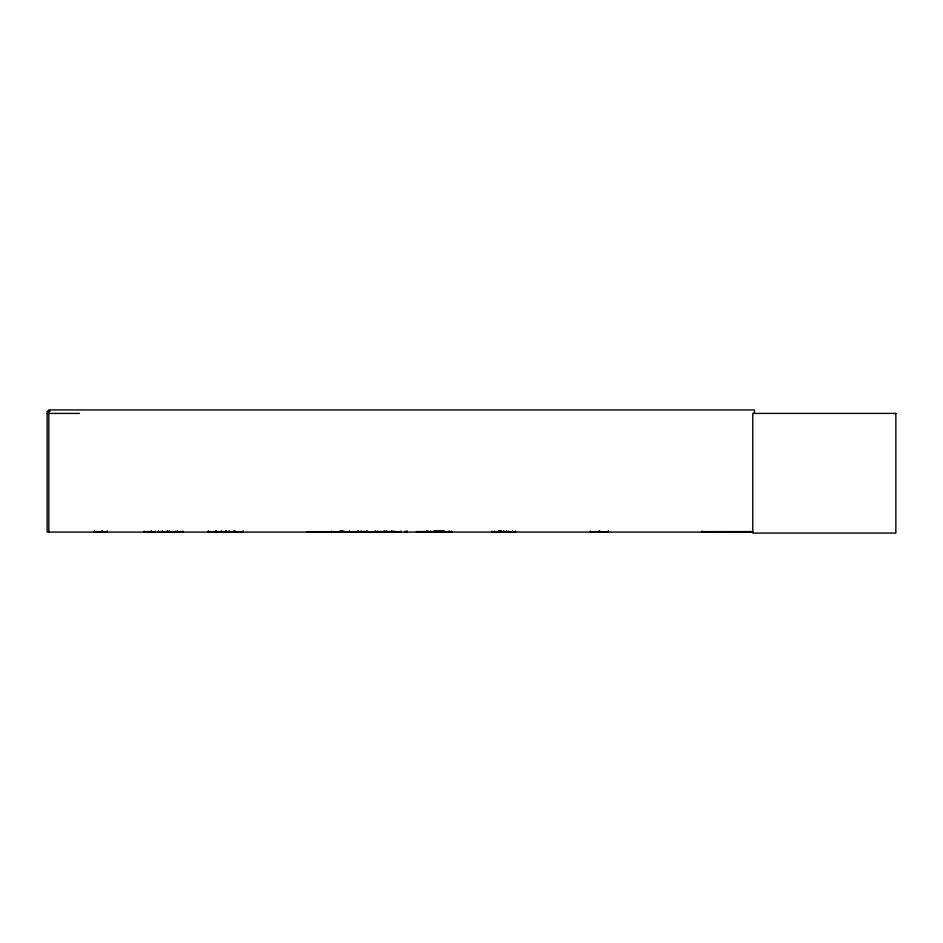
<?xml version="1.0" encoding="UTF-8"?>
<svg xmlns="http://www.w3.org/2000/svg" width="943" height="943" viewBox="0 0 943 943"><rect width="100%" height="100%" fill="white"/><g stroke="black" fill="none" stroke-linecap="round" stroke-linejoin="round"><path stroke-width="1.41" d="M331.382 532.041L331.394 531.086M307.088 532.076L349.346 531.982M494.651 531.828L494.651 531.086M512.591 531.828L512.662 531.086M608.282 531.828L608.282 531.086M701.969 532.076L701.957 531.286M702.075 532.041L702.099 531.286M750.711 531.982L750.569 531.286M702.099 531.64L750.581 531.604M377.341 531.923L400.893 531.958M426.401 531.923L426.413 531.168M491.881 531.923L515.538 531.958M444.07 531.923L444.094 531.168M349.818 531.923L375.279 531.958M183.036 531.911L158.542 531.828L158.542 531.168M94.406 531.168L94.312 531.958M107.148 531.911L107.172 531.168M208.273 531.923L208.297 531.168M144.114 531.923L155.029 531.958M340.27 531.911L340.305 531.168M342.804 531.711L307.277 531.711M340.788 531.982L340.671 530.826M50.097 411.172L47.15 411.172L47.15 532.076L752.962 532.076M47.15 413.411L79.495 413.411M374.866 531.616L397.298 531.616M416.405 531.593L438.837 531.593M94.406 531.828L107.172 531.828M208.297 531.828L243.247 531.958M426.413 531.828L451.721 531.958M438.141 531.923L438.106 531.168M436.692 531.923L436.656 531.168M169.551 531.923L169.528 531.168M221.251 531.958L221.157 531.168M229.243 531.923L229.22 531.168M361.098 531.923L361.075 531.168M435.678 531.958L435.807 530.826M499.248 531.958L499.165 530.826M498.988 531.958L498.941 531.168M384.237 531.923L384.225 531.168M501.228 531.828L501.346 531.168M512.709 531.828L512.709 531.086M349.346 531.828L349.346 531.086M754.435 413.411L754.435 409.922L48.812 409.922L48.812 532.076M608.388 531.086L608.4 532.076L590.318 532.041L590.448 531.086M599.1 530.826L599.005 532.076M515.444 531.086L515.444 532.076M508.489 531.086L508.489 532.076M506.686 530.826L506.686 532.076M506.108 530.826L506.108 532.076M503.951 530.826L504.034 532.076M503.409 530.826L503.385 532.076M501.275 530.826L501.216 532.076M500.698 530.826L500.698 532.076M498.894 531.086L498.894 532.076M491.94 531.086L491.94 532.076M451.614 531.086L451.614 532.076M449.858 531.086L449.858 532.076M448.691 531.086L448.691 532.076M444.141 531.086L444.141 532.076M443.08 531.086L443.08 532.076M442.904 530.826L442.904 532.076M442.338 530.826L442.338 532.076M441.088 530.826L441.088 532.076M440.511 530.826L440.511 532.076M440.027 530.826L440.027 532.076M439.403 530.826L439.403 532.076M437.976 531.086L437.858 532.076M437.092 530.826L437.092 532.076M436.526 530.826L436.538 532.076M435.925 530.826L435.925 532.076M435.289 531.086L435.289 532.076L435.242 530.826M434.593 530.826L434.593 532.076M433.25 531.086L433.25 532.076M430.739 531.086L430.739 532.076M427.827 531.086L427.827 532.076M427.768 531.168L427.627 532.052M426.46 531.086L426.46 532.076M407.058 530.826L407.046 532.076M400.799 531.086L400.799 532.076M394.021 531.086L394.021 532.076M392.029 530.826L392.029 532.076M391.451 530.826L391.451 532.076M386.748 530.826L386.748 532.076M386.17 530.826L386.17 532.076M384.178 531.086L384.178 532.076M377.4 531.086L377.4 532.076M375.196 531.168L375.196 531.828M375.125 531.086L375.125 532.076M367.075 530.826L367.075 532.076M366.579 530.826L366.579 532.076M364.045 531.086L364.045 532.076M360.992 531.086L360.992 532.076M358.458 530.826L358.458 532.076M357.975 530.826L357.975 532.076M349.924 531.086L349.924 532.076M343.806 530.826L343.806 532.076M342.486 530.826L342.486 532.076M341.873 531.086L341.873 532.076M341.755 531.086L341.755 532.076M340.541 531.086L340.435 532.076M340.046 530.826L340.069 532.076M243.176 531.168L243.176 531.828M243.094 531.086L243.094 532.076M235.102 530.826L235.102 532.076M234.618 530.826L234.618 532.076M233.77 531.086L233.77 532.076M229.137 531.086L229.137 532.076M226.226 530.826L226.226 532.076M225.79 530.826L225.79 532.076M221.075 531.086L221.075 532.076M216.36 530.826L216.36 532.076M215.923 530.826L215.923 532.076M208.379 531.086L208.379 532.076M183.131 531.086L183.131 532.076M177.649 530.826L177.649 532.076M177.166 530.826L177.166 532.076M175.221 531.086L175.221 532.076M169.422 531.086L169.422 532.076M169.186 531.086L169.186 532.076M167.654 530.826L167.654 532.076M167.206 530.826L167.206 532.076M162.55 530.826L162.444 532.076M162.161 530.826L162.161 532.076M158.436 531.086L158.436 532.076M155.23 531.086L155.23 532.076M151.505 530.826L151.505 532.076M151.128 530.826L151.128 532.076M144.244 531.086L144.244 532.076M107.266 531.086L107.266 532.076M102.504 530.826L102.504 532.076M102.056 530.826L102.056 532.076M94.489 531.086L94.489 532.076M895.85 413.411L752.773 413.411L752.773 533.078L895.85 533.078L895.85 413.411M599.713 532.076L599.713 530.826L599.63 532.076M405.113 532.076L405.113 531.086L405.007 532.076"/></g></svg>
